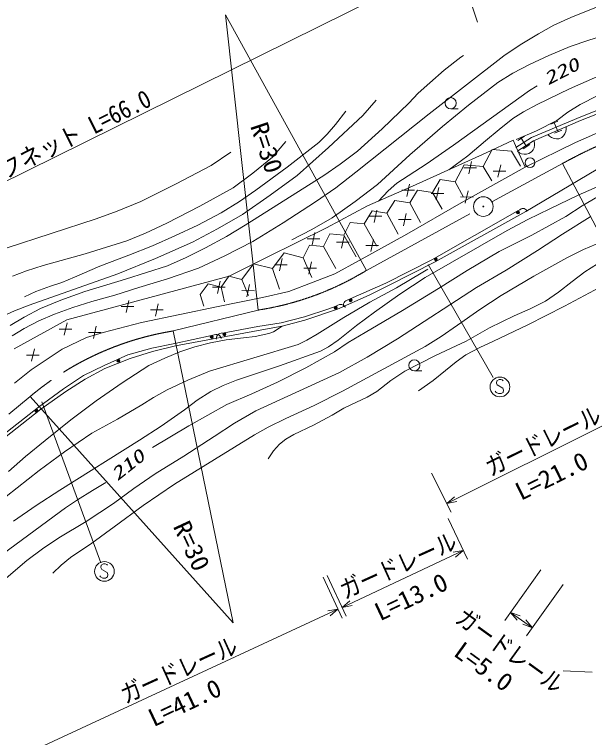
# Model space of a CAD drawing. Units: millimetres, scale not verified. Extents: x 40000 to 680000, y 20000 to 380000.
# Drawn here: x 120811 to 179203, y 245523 to 319072 of the extents above; entities that cross this region are included whole.
import ezdxf
from ezdxf.enums import TextEntityAlignment as Align

# ---------------------------------------------------------------- set-up
doc = ezdxf.new("R2010")
doc.units = ezdxf.units.MM
doc.header["$LTSCALE"] = 1000
doc.linetypes.add('CHAIN', pattern=[18.5, 12, -1.5, 3.5, -1.5])
for name, color, linetype, lineweight in [('M-BGD', 7, 'Continuous', 13), ('M-BGD-EXST', 7, 'Continuous', 13), ('M-BMK', 2, 'CHAIN', 13), ('M-BMK-SRVR', 3, 'Continuous', 13), ('M-STR-HTXT', 7, 'Continuous', 13)]:
    doc.layers.add(name, color=color, linetype=linetype, lineweight=lineweight)
doc.styles.add('ＭＳ ゴシック', font='')
doc.styles.get('ＭＳ ゴシック').set_extended_font_data('MS Gothic')

msp = doc.modelspace()

# ---------------------------------------------------------------- linework, layer by layer
at = {"layer": 'M-BGD'}
for p, q in [((178390, 308300), (182078, 309756)), ((178423, 308656), (182046, 310112)), ((165180, 309479), (165930, 309479)), ((173408, 306553), (178423, 308656)), ((173602, 306230), (178390, 308300)), ((175353, 307911), (176091, 308221)), ((175722, 308066), (176109, 307144)), ((176936, 307410), (176914, 307662)), ((181334, 307556), (177873, 306036)), ((175078, 306868), (175247, 306680)), ((176478, 307298), (175740, 306989)), ((176476, 306558), (176665, 306726)), ((176665, 306726), (176801, 306916)), ((176801, 306916), (176905, 307179)), ((176905, 307179), (176936, 307410)), ((168806, 304997), (171535, 306285)), ((171535, 306285), (172017, 305195)), ((171823, 305551), (173408, 306553)), ((172010, 306261), (172686, 306688)), ((172017, 305195), (173602, 306230)), ((172348, 306475), (172883, 305629)), ((177873, 306036), (172761, 303545)), ((173711, 306014), (173647, 306259)), ((173720, 305781), (173711, 306014)), ((175247, 306680), (175437, 306544)), ((175437, 306544), (175700, 306440)), ((175700, 306440), (175931, 306409)), ((175931, 306409), (176183, 306431)), ((176183, 306431), (176476, 306558)), ((168492, 303602), (169400, 305342)), ((169400, 305342), (171356, 305173)), ((173221, 305843), (172545, 305416)), ((173403, 305096), (173560, 305295)), ((173560, 305295), (173662, 305505)), ((173662, 305505), (173720, 305781)), ((161288, 301599), (168806, 304997)), ((171356, 305173), (172279, 303658)), ((171972, 305166), (172170, 305008)), ((172761, 303545), (172017, 305195)), ((172017, 305195), (172761, 303545)), ((172170, 305008), (172380, 304906)), ((172380, 304906), (172657, 304848)), ((172657, 304848), (172890, 304857)), ((172890, 304857), (173135, 304922)), ((173135, 304922), (173403, 305096)), ((165628, 302032), (166536, 303772)), ((166536, 303772), (168492, 303602)), ((167011, 302862), (167297, 304110)), ((169991, 302520), (170277, 303768)), ((172816, 299036), (181357, 304083)), ((172761, 303545), (166246, 299911)), ((172761, 303545), (166246, 299911)), ((167794, 303484), (166514, 303488)), ((168492, 303602), (169355, 302161)), ((170775, 303142), (169494, 303146)), ((156706, 299591), (161288, 301599)), ((160708, 300566), (160994, 301814)), ((163318, 300969), (164119, 302270)), ((164119, 302270), (165628, 302032)), ((165628, 302032), (166500, 300500)), ((161491, 301187), (160211, 301192)), ((161009, 299907), (161809, 301208)), ((161809, 301208), (163318, 300969)), ((164472, 300845), (163191, 300850)), ((163318, 300969), (164324, 299283)), ((163689, 300224), (163974, 301472)), ((166669, 299882), (166955, 301130)), ((158699, 298844), (159500, 300145)), ((159500, 300145), (161009, 299907)), ((167452, 300503), (166172, 300508)), ((152535, 297377), (156706, 299591)), ((166246, 299911), (160736, 296726)), ((166246, 299911), (160736, 296726)), ((161009, 299907), (162101, 297926)), ((156389, 297782), (157190, 299083)), ((157190, 299083), (158699, 298844)), ((157386, 297927), (157671, 299175)), ((158699, 298844), (159842, 296733)), ((160366, 297585), (160652, 298833)), ((163279, 294118), (171940, 299067)), ((163596, 293924), (172816, 299036)), ((171940, 299067), (172201, 299216)), ((172201, 299216), (172340, 299296)), ((172340, 299296), (172436, 299328)), ((172436, 299328), (172570, 299335)), ((172570, 299335), (172670, 299323)), ((172670, 299323), (172761, 299283)), ((172761, 299283), (172873, 299209)), ((172873, 299209), (172940, 299132)), ((172940, 299132), (172970, 299080)), ((154316, 296632), (154969, 297898)), ((154969, 297898), (156389, 297782)), ((158169, 298549), (156888, 298554)), ((161149, 298207), (159869, 298212)), ((146511, 294390), (152535, 297377)), ((156389, 297782), (157666, 295516)), ((151083, 295631), (151368, 296879)), ((152242, 295482), (152896, 296748)), ((152896, 296748), (154316, 296632)), ((154063, 295289), (154349, 296537)), ((154316, 296632), (155560, 294416)), ((160736, 296726), (155883, 294047)), ((160736, 296726), (155883, 294047)), ((151866, 296253), (150585, 296257)), ((154846, 295911), (153566, 295915)), ((157044, 294947), (157329, 296195)), ((150169, 294333), (150822, 295599)), ((150822, 295599), (152242, 295482)), ((152242, 295482), (153501, 293246)), ((157827, 295569), (156546, 295573)), ((142656, 292438), (146511, 294390)), ((147058, 293224), (148244, 294815)), ((147760, 292992), (148046, 294241)), ((148244, 294815), (150169, 294333)), ((150169, 294333), (151068, 292310)), ((143948, 292115), (145133, 293707)), ((145133, 293707), (147058, 293224)), ((148543, 293614), (147263, 293619)), ((150741, 292650), (151026, 293899)), ((155883, 294047), (153406, 292697)), ((155883, 294047), (153406, 292697)), ((158599, 291751), (163279, 294118)), ((158848, 291506), (163596, 293924)), ((147058, 293224), (147769, 291141)), ((151524, 293272), (150243, 293277)), ((139876, 291717), (142656, 292438)), ((141823, 291346), (142629, 292439)), ((142629, 292439), (143948, 292115)), ((143948, 292115), (144610, 290485)), ((153406, 292697), (151182, 291837)), ((153406, 292697), (151182, 291837)), ((132822, 289812), (139876, 291717)), ((139698, 290576), (140504, 291669)), ((140504, 291669), (141823, 291346)), ((142241, 291318), (140960, 291322)), ((141457, 290696), (141743, 291944)), ((141823, 291346), (142177, 289854)), ((144438, 290354), (144723, 291602)), ((151182, 291837), (148705, 290877)), ((151182, 291837), (148705, 290877)), ((154941, 290137), (158599, 291751)), ((156874, 290536), (158848, 291506)), ((139698, 290576), (140068, 289405)), ((145221, 290976), (143940, 290980)), ((148705, 290877), (146026, 290270)), ((148705, 290877), (146026, 290270)), ((153672, 289080), (156874, 290536)), ((126128, 288010), (132822, 289812)), ((132174, 288741), (132460, 289990)), ((146026, 290270), (141527, 289360)), ((146026, 290270), (141527, 289360)), ((154341, 289763), (154408, 289859)), ((154408, 289859), (154520, 289952)), ((154520, 289952), (154666, 290016)), ((154666, 290016), (154941, 290137)), ((132957, 289363), (131677, 289368)), ((141527, 289360), (133743, 287743)), ((141527, 289360), (133743, 287743)), ((135155, 288399), (135440, 289648)), ((150314, 288308), (152789, 289115)), ((150339, 287980), (153672, 289080)), ((152789, 289115), (153435, 289384)), ((153435, 289384), (153712, 289499)), ((153712, 289499), (153859, 289561)), ((153859, 289561), (153959, 289581)), ((153959, 289581), (154093, 289572)), ((154093, 289572), (154190, 289547)), ((154190, 289547), (154276, 289496)), ((154275, 289516), (154290, 289632)), ((154287, 289390), (154275, 289516)), ((154276, 289496), (154378, 289409)), ((154319, 289317), (154287, 289390)), ((154290, 289632), (154341, 289763)), ((154378, 289409), (154435, 289324)), ((154435, 289324), (154458, 289269)), ((135938, 289021), (134657, 289026)), ((120773, 285075), (126128, 288010)), ((125871, 286445), (126157, 287693)), ((133743, 287743), (129850, 286732)), ((133743, 287743), (129850, 286732)), ((145580, 287340), (147947, 287716)), ((147947, 287716), (150314, 288308)), ((148042, 287365), (150339, 287980)), ((126654, 287067), (125374, 287072)), ((128852, 286103), (129137, 287351)), ((137180, 285356), (145972, 287009)), ((142138, 286694), (145580, 287340)), ((145972, 287009), (148042, 287365)), ((128132, 286226), (125655, 285013)), ((128132, 286226), (125655, 285013)), ((129850, 286732), (128132, 286226)), ((129850, 286732), (128132, 286226)), ((129635, 286725), (128354, 286730)), ((137135, 285618), (140846, 286425)), ((140846, 286425), (141140, 286489)), ((141140, 286489), (141296, 286523)), ((141296, 286523), (141398, 286525)), ((141330, 286116), (141348, 286241)), ((141345, 286037), (141330, 286116)), ((141348, 286241), (141388, 286350)), ((141388, 286350), (141468, 286467)), ((141398, 286525), (141528, 286492)), ((141468, 286467), (141555, 286544)), ((141528, 286492), (141619, 286450)), ((141555, 286544), (141685, 286609)), ((141619, 286450), (141695, 286384)), ((141685, 286609), (141843, 286639)), ((141695, 286384), (141779, 286280)), ((141779, 286280), (141819, 286186)), ((141819, 286186), (141832, 286128)), ((141843, 286639), (142138, 286694)), ((134768, 285134), (137135, 285618)), ((125655, 285013), (122521, 282941)), ((125655, 285013), (122521, 282941)), ((122549, 283807), (122834, 285055)), ((132347, 284435), (134768, 285134)), ((132586, 284094), (134851, 284806)), ((134851, 284806), (137180, 285356)), ((123332, 284429), (122051, 284433)), ((129926, 283359), (132347, 284435)), ((129998, 283059), (132586, 284094)), ((127828, 282337), (129926, 283359)), ((122521, 282941), (120802, 281576)), ((122521, 282941), (120802, 281576)), ((127992, 281991), (129998, 283059)), ((161487, 282810), (162237, 282810)), ((125784, 280992), (127828, 282337)), ((126051, 280730), (127992, 281991)), ((123260, 279143), (125784, 280992)), ((123495, 278918), (126051, 280730)), ((114653, 272360), (123260, 279143)), ((114945, 272189), (123495, 278918))]:
    msp.add_line(p, q, dxfattribs=at)
for points in [[(120594, 286398), (121796, 287117), (123287, 287895), (124875, 288601), (126757, 289281), (128671, 289865), (131036, 290516), (133462, 291305), (136368, 292195), (139540, 293283), (142213, 294534), (145063, 295988), (148152, 297874), (151444, 300011), (153484, 301454), (155543, 303042), (162997, 308963), (170594, 314860), (172247, 315986), (174101, 317118), (175687, 317970), (177400, 318768), (180000, 319812)], [(149020, 296136), (151069, 297203), (153117, 298385), (155468, 300036), (157734, 301762), (161036, 304790), (164362, 307689), (167000, 309862), (169965, 312148), (171503, 313085), (173184, 313979), (175177, 314910), (177339, 315802), (179223, 316473), (180973, 316988), (184199, 317936), (187438, 318771), (190958, 319444)], [(164989, 303272), (166915, 304707), (168739, 306205), (170096, 307387), (171510, 308479), (172579, 309162), (173988, 309922), (177267, 311503), (180649, 313015), (182692, 313829), (184645, 314500), (188021, 315554), (191685, 316566), (193234, 316724), (195062, 317022), (196834, 317352), (198423, 317751), (200486, 318518), (202682, 319447)], [(171847, 306337), (173895, 307240), (175968, 308301), (177103, 309125), (178355, 309906), (180143, 310817), (182149, 311720), (183711, 312334), (185618, 312955), (186786, 313221), (188066, 313393), (190585, 313609), (193164, 313937), (197465, 314723), (201797, 315625), (210976, 318453), (212567, 318798), (214540, 319112)], [(120367, 287444), (121793, 288292), (123457, 289155), (125535, 290011), (127979, 290899), (132121, 292131), (136368, 293514), (138261, 294342), (140256, 295336), (142362, 296487), (144280, 297647), (152282, 302706), (153953, 303838), (155706, 305167), (158204, 307431), (160917, 310037), (161881, 311053), (163061, 312123), (164511, 313396), (166219, 314732), (166472, 314892)], [(157852, 300093), (158809, 301119), (159712, 301920), (162686, 303849), (165473, 305794), (173186, 311342), (173993, 311829)], [(106584, 279690), (108493, 280783), (110336, 281961), (111917, 283052), (113502, 284287), (114560, 285204), (115676, 286040), (117362, 287142), (119162, 288181), (120799, 288932), (122312, 289515), (131311, 292690), (135164, 294263), (138918, 295915), (141461, 297260), (143999, 298736), (146808, 300677), (149551, 302698), (152763, 305533), (156261, 308780), (157616, 310365)], [(121838, 290362), (122984, 290887), (124481, 291429), (125614, 291802), (126904, 292345), (129492, 293457), (132433, 294605), (134854, 295552), (137128, 296548), (139449, 297641), (141845, 298890), (143712, 300055), (145373, 301213), (148535, 303547), (151754, 306065), (152623, 306890), (153478, 307863), (154504, 309219)], [(120613, 292451), (122019, 292995), (123737, 293537), (127998, 294730), (132239, 296046), (134132, 296833), (136305, 297855), (139675, 299574), (143073, 301425), (145056, 302919), (147070, 304567), (148408, 306161)], [(119972, 295290), (129137, 298283), (131251, 299058), (133651, 300060), (137273, 301852), (140818, 303719), (142825, 305068)], [(120706, 267536), (123011, 269126), (125434, 270670), (133535, 275758), (135735, 277184), (138121, 278863), (139400, 279829), (140774, 280724), (142033, 281340), (143396, 281879), (147756, 283327), (151931, 284839), (152745, 285262), (153735, 285928), (155607, 287446), (157435, 288793), (159995, 290615), (162594, 292332), (170914, 297094), (173033, 298220), (175265, 299286), (178164, 300688), (181389, 302121)], [(134854, 275041), (138548, 277239), (142410, 279408), (144967, 280468), (147572, 281664), (150462, 283143), (153356, 284772), (154755, 285717), (156470, 286738), (160272, 288952), (163942, 291206), (166843, 293028), (170116, 294957), (173427, 296634), (176883, 298520), (178544, 299619), (180107, 300508)], [(118737, 260711), (122080, 263515), (123655, 264713), (125308, 265839), (128092, 267502), (130884, 269314), (132967, 270869), (135109, 272342), (138043, 274140), (141120, 276149), (143200, 277491), (145363, 278744), (153877, 282642), (156681, 284227), (159760, 286092), (167817, 291298), (170817, 293046), (174026, 295050), (176549, 296738), (179377, 298502)], [(124717, 262235), (125578, 263072), (126522, 263835), (128687, 265293), (130943, 266951), (133900, 269110), (137092, 271307), (145218, 276328), (146621, 277105), (148422, 277973), (151307, 279314), (154163, 280757), (162585, 285315), (164219, 286326), (165861, 287467), (168135, 289072), (170331, 290496), (173644, 292454), (177005, 294314), (178701, 295156), (180632, 295989)], [(146613, 273862), (147169, 274702), (147764, 275377), (148397, 275864), (149235, 276348), (151223, 277298), (153111, 278309), (154321, 279014), (155588, 279630), (156675, 280143), (157664, 280738), (159088, 281843), (160534, 282797), (163624, 284372), (166745, 285849), (169134, 287182), (171624, 288433), (173266, 289140), (174826, 289922), (176141, 290829), (177544, 291927), (178830, 292886), (180115, 293707)], [(161915, 280804), (163395, 281828), (164667, 282843), (165740, 283743), (166727, 284436), (168138, 285194), (169523, 285827), (173023, 287494), (176764, 289391), (184904, 293727)], [(119967, 270025), (123313, 272669), (125884, 274573), (128674, 276497), (131293, 277901), (133780, 279350), (134949, 280122), (136327, 280893), (138434, 281875), (140652, 282795), (149658, 285504), (150558, 285930), (151591, 286548), (154302, 288244), (156964, 289794), (159672, 291273), (162349, 292859), (162847, 293168)], [(120212, 272596), (121924, 274104), (123947, 275736), (126557, 277840), (129114, 279766), (131775, 281618), (134483, 283349), (136111, 284123), (137648, 284743), (139164, 285253), (140757, 285674), (142341, 285965), (144122, 286179), (145311, 286321), (146692, 286608), (147153, 286797), (147832, 287216), (148042, 287365)], [(102686, 248706), (104836, 250500), (107065, 252499), (108804, 254261), (110556, 256183), (112062, 257819), (113783, 259519), (116071, 261460), (118386, 263295), (126011, 268888), (127211, 269718), (128754, 270646), (130111, 271479)]]:
    msp.add_lwpolyline(points, dxfattribs=at)
for centre, radius in [((165180, 310049), 570), ((173250, 303991), 500), ((172015, 298937), 150), ((172015, 298937), 90), ((172015, 298937), 30), ((163672, 294170), 150), ((163672, 294170), 90), ((163672, 294170), 30), ((155001, 290000), 150), ((155001, 290000), 90), ((155001, 290000), 30), ((153492, 289246), 150), ((153492, 289246), 90), ((153492, 289246), 30), ((140878, 286279), 150), ((140878, 286279), 90), ((140878, 286279), 30), ((142165, 286547), 150), ((142165, 286547), 90), ((142165, 286547), 30), ((131390, 283845), 150), ((131390, 283845), 90), ((161487, 283380), 570), ((131390, 283845), 30), ((123036, 278775), 150), ((123036, 278775), 90), ((123036, 278775), 30)]:
    msp.add_circle(centre, radius, dxfattribs=at)
at = {"layer": 'M-BGD-EXST'}
for p, q in [((169490, 282134), (162898, 293628)), ((169872, 281823), (169832, 281583)), ((170112, 281943), (169872, 281823)), ((170272, 281943), (170112, 281943)), ((170432, 281903), (170272, 281943)), ((170512, 281823), (170432, 281903)), ((169832, 281583), (169912, 281383)), ((169912, 281383), (170472, 281063)), ((170472, 281063), (170552, 280863)), ((169792, 280623), (169712, 280743)), ((170032, 280503), (169792, 280623)), ((170312, 280503), (170032, 280503)), ((170512, 280623), (170312, 280503)), ((170552, 280863), (170512, 280623)), ((129600, 263287), (123599, 279683)), ((129644, 263061), (129604, 262821)), ((129604, 262821), (129684, 262621)), ((129884, 263181), (129644, 263061)), ((129684, 262621), (130244, 262301)), ((130044, 263181), (129884, 263181)), ((130204, 263141), (130044, 263181)), ((130284, 263061), (130204, 263141)), ((129564, 261861), (129484, 261981)), ((129804, 261741), (129564, 261861)), ((130284, 261861), (130084, 261741)), ((130244, 262301), (130324, 262101)), ((130324, 262101), (130284, 261861)), ((130084, 261741), (129804, 261741))]:
    msp.add_line(p, q, dxfattribs=at)
for centre in [(170192, 281183), (129964, 262421)]:
    msp.add_circle(centre, 1000, dxfattribs=at)
at = {"layer": 'M-BMK'}
for p, q in [((169378, 300015), (176547, 303910)), ((156602, 293029), (167622, 299057)), ((136963, 286878), (145588, 289001)), ((109849, 269803), (122424, 280226)), ((198066, 251497), (176612, 252295))]:
    msp.add_line(p, q, dxfattribs=at)
for centre, radius, start, end in [((200670, 260114), 50000, 91.88886, 118.84561), ((140990, 318647), 30000, 278.81694, 301.35988), ((141723, 257258), 30000, 99.13025, 130.0394)]:
    msp.add_arc(centre, radius, start, end, dxfattribs=at)
at = {"layer": 'M-BMK-SRVR'}
for radius in [1000, 40]:
    msp.add_circle((168500, 299537), radius, dxfattribs=at)
at = {"layer": 'M-STR-HTXT'}
for p, q in [((107159, 295770), (162934, 323368)), ((167901, 318302), (166239, 323267)), ((145588, 289001), (142288, 319019)), ((142288, 319019), (156602, 293029)), ((176547, 303910), (184189, 289416)), ((143072, 257187), (136963, 286878)), ((122424, 280226), (143072, 257187)), ((164789, 269325), (183264, 278557)), ((163240, 272427), (165236, 268431)), ((164789, 269325), (165559, 270023)), ((165809, 269522), (164789, 269325)), ((166884, 263656), (164928, 267816)), ((154138, 258766), (166459, 264561)), ((165434, 264389), (166459, 264561)), ((166459, 264561), (165673, 263882)), ((174340, 262577), (170703, 257442)), ((152607, 262021), (154563, 257861)), ((154128, 257657), (152196, 261828)), ((172908, 255880), (176606, 261100)), ((154138, 258766), (154924, 259445)), ((155162, 258939), (154138, 258766)), ((118233, 242136), (153708, 258564)), ((152683, 258398), (153708, 258564)), ((153708, 258564), (152918, 257890)), ((171935, 257452), (171281, 258258)), ((171281, 258258), (172259, 257909)), ((171281, 258258), (173486, 256696)), ((172832, 257502), (173486, 256696)), ((173486, 256696), (172509, 257045))]:
    msp.add_line(p, q, dxfattribs=at)

# ---------------------------------------------------------------- texts
at = {"layer": 'M-BGD', "style": 'ＭＳ ゴシック', "oblique": 15, "width": 1.4}
for s, rotation, p in [('220', 27, (175253, 311492)), ('210', 38.3, (131523, 271257))]:
    msp.add_text(s, height=1320, rotation=rotation, dxfattribs=at).set_placement(p, align=Align.BOTTOM_LEFT)
at = {"layer": 'M-STR-HTXT', "style": 'ＭＳ ゴシック'}
for s, rotation, width, p in [('ロックネット L=66.0', 26.6, 0.9, (116068, 299807)), ('R=30', 288.4, 1.05, (144251, 307546)), ('ガードレール', 26.3, 0.85, (169497, 271566)), ('L=21.0', 26, 1.05, (172559, 269095)), ('R=30', 294.9, 1.05, (136406, 266773)), ('ガードレール', 24.4, 0.85, (154634, 259068)), ('L=13.0', 25.2, 1.05, (158225, 256838)), ('ガードレール', 324.2, 0.85, (165198, 256908)), ('ガードレール', 24.4, 0.85, (132328, 248436)), ('L=5.0', 324.1, 1.05, (165034, 253480)), ('L=41.0', 25.2, 1.05, (135198, 246066))]:
    msp.add_text(s, height=1833, rotation=rotation, dxfattribs=dict(at, width=width)).set_placement(p, align=Align.BOTTOM_LEFT)

doc.saveas('drawing.dxf')
